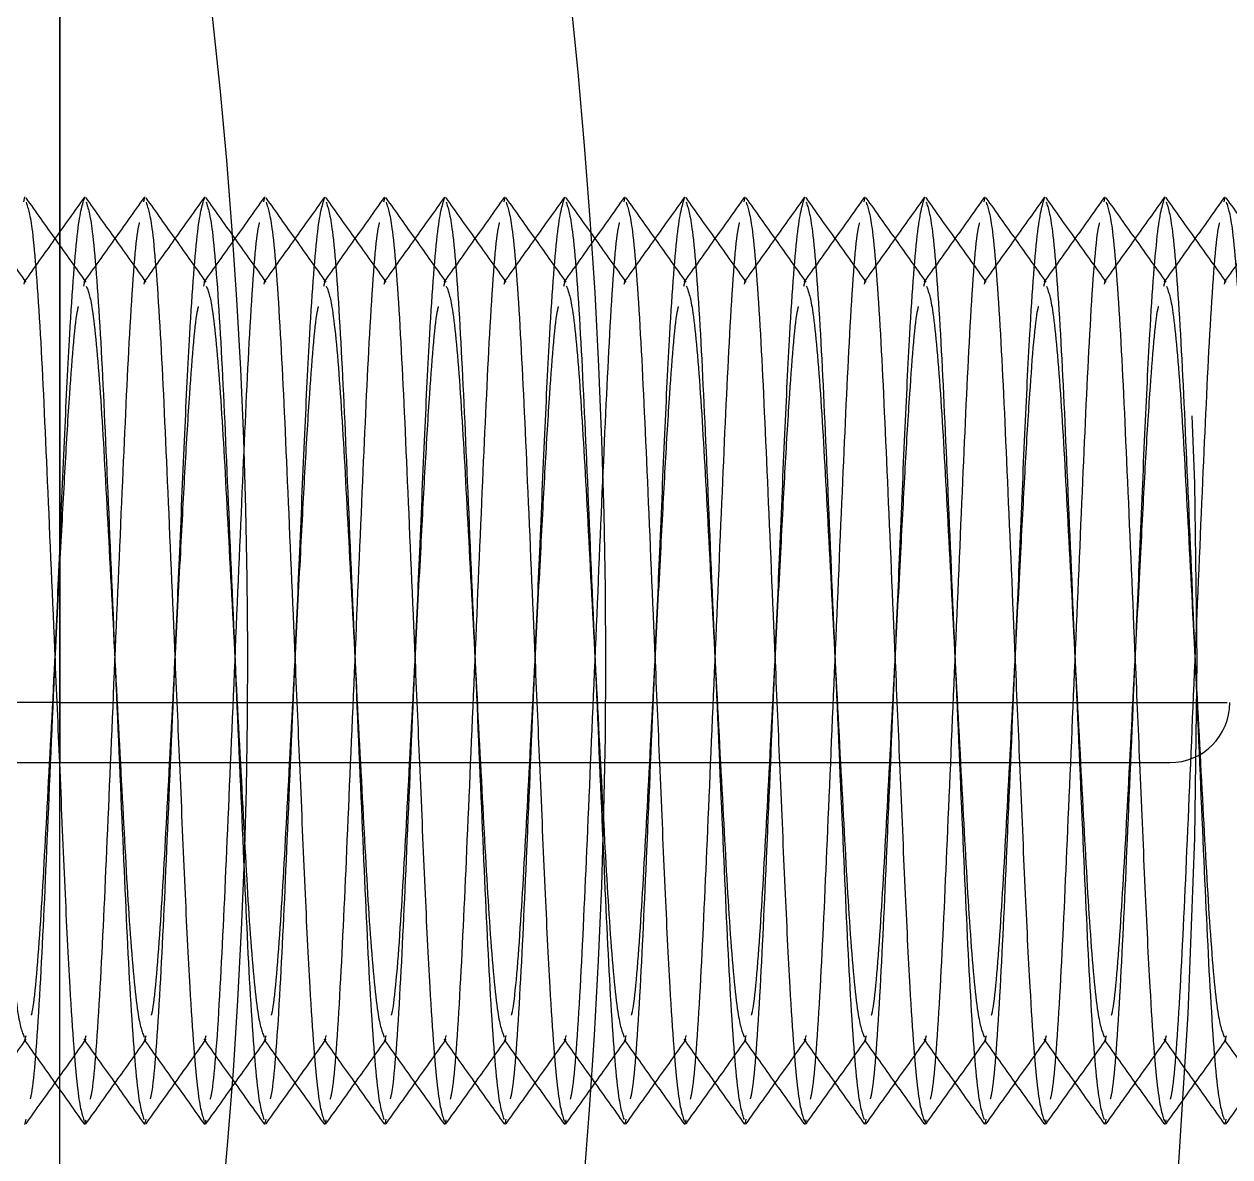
# Model space of a CAD drawing. Header units: metres. Extents: x 0 to 21025, y 0 to 14850.
# Drawn here: x 2850.07 to 2870.17, y 13678.87 to 13697.74 of the extents above; entities that cross this region are included whole.
import ezdxf

# ---------------------------------------------------------------- set-up
doc = ezdxf.new("R2010")
doc.units = ezdxf.units.M
doc.header["$LTSCALE"] = 25
doc.linetypes.add('DASHDOT', pattern=[25.4, 12.7, -6.35, 0, -6.35])
doc.linetypes.add('HIDDEN2', pattern=[4.7625, 3.175, -1.5875])
for name, color, linetype in [('SFU', 3, 'DASHDOT'), ('SL4', 4, 'Continuous'), ('ST1', 7, 'HIDDEN2')]:
    doc.layers.add(name, color=color, linetype=linetype)

msp = doc.modelspace()

# ---------------------------------------------------------------- linework, layer by layer
at = {"layer": 'SFU'}
for p, q in [((2850.666, 13670.436), (2850.666, 13991.936)), ((2850.666, 13749.136), (2850.666, 13686.436)), ((2850.666, 13686.436), (2831.212, 13686.436)), ((2850.666, 13686.436), (2850.666, 13685.436)), ((2850.666, 13685.436), (2850.666, 13686.436)), ((2850.666, 13686.436), (2870.121, 13686.436)), ((2832.166, 13685.436), (2850.666, 13685.436)), ((2850.666, 13685.436), (2869.166, 13685.436))]:
    msp.add_line(p, q, dxfattribs=at)
msp.add_arc((2869.166, 13686.436), 1, 270, 0, dxfattribs=at)
at = {"layer": 'SL4'}
for radius in [125, 123.91, 122.777, 119.686]:
    msp.add_circle((2755.281, 13687.133), radius, dxfattribs=at)
for radius, start, end in [(104.464, 84.34617, 70.62407), (98.5, 84.12256, 70.84769)]:
    msp.add_arc((2755.281, 13687.133), radius, start, end, dxfattribs=at)
at = {"layer": 'ST1'}
for p, q in [((2850.07, 13694.777), (2850.087, 13694.861)), ((2852.07, 13694.777), (2852.087, 13694.861)), ((2854.07, 13694.777), (2854.087, 13694.861)), ((2856.07, 13694.777), (2856.087, 13694.861)), ((2858.07, 13694.777), (2858.087, 13694.861)), ((2860.07, 13694.777), (2860.087, 13694.861)), ((2862.07, 13694.777), (2862.087, 13694.861)), ((2864.07, 13694.777), (2864.087, 13694.861)), ((2866.07, 13694.777), (2866.087, 13694.861)), ((2868.07, 13694.777), (2868.087, 13694.861)), ((2870.07, 13694.777), (2870.087, 13694.861)), ((2850.075, 13693.405), (2850.087, 13693.455)), ((2851.067, 13693.375), (2851.087, 13693.455)), ((2852.075, 13693.405), (2852.087, 13693.455)), ((2853.067, 13693.375), (2853.087, 13693.455)), ((2854.075, 13693.405), (2854.087, 13693.455)), ((2855.067, 13693.375), (2855.087, 13693.455)), ((2856.075, 13693.405), (2856.087, 13693.455)), ((2857.067, 13693.375), (2857.087, 13693.455)), ((2858.075, 13693.405), (2858.087, 13693.455)), ((2859.067, 13693.375), (2859.087, 13693.455)), ((2860.075, 13693.405), (2860.087, 13693.455)), ((2861.067, 13693.375), (2861.087, 13693.455)), ((2862.075, 13693.405), (2862.087, 13693.455)), ((2863.067, 13693.375), (2863.087, 13693.455)), ((2864.075, 13693.405), (2864.087, 13693.455)), ((2865.067, 13693.375), (2865.087, 13693.455)), ((2866.075, 13693.405), (2866.087, 13693.455)), ((2867.067, 13693.375), (2867.087, 13693.455)), ((2868.075, 13693.405), (2868.087, 13693.455)), ((2869.067, 13693.375), (2869.087, 13693.455)), ((2870.075, 13693.405), (2870.087, 13693.455)), ((2850.087, 13680.812), (2850.108, 13680.89)), ((2851.087, 13680.812), (2851.108, 13680.891)), ((2852.087, 13680.812), (2852.108, 13680.89)), ((2853.087, 13680.812), (2853.108, 13680.891)), ((2854.087, 13680.812), (2854.108, 13680.89)), ((2855.087, 13680.812), (2855.108, 13680.891)), ((2856.087, 13680.812), (2856.108, 13680.89)), ((2857.087, 13680.812), (2857.108, 13680.891)), ((2858.087, 13680.812), (2858.108, 13680.89)), ((2859.087, 13680.812), (2859.108, 13680.891)), ((2860.087, 13680.812), (2860.108, 13680.89)), ((2861.087, 13680.812), (2861.108, 13680.891)), ((2862.087, 13680.812), (2862.108, 13680.89)), ((2863.087, 13680.812), (2863.108, 13680.891)), ((2864.087, 13680.812), (2864.108, 13680.89)), ((2865.087, 13680.812), (2865.108, 13680.891)), ((2866.087, 13680.812), (2866.108, 13680.89)), ((2867.087, 13680.812), (2867.108, 13680.891)), ((2868.087, 13680.812), (2868.108, 13680.89)), ((2869.087, 13680.812), (2869.108, 13680.891)), ((2870.087, 13680.812), (2870.108, 13680.89)), ((2850.087, 13679.406), (2850.106, 13679.494)), ((2851.087, 13679.406), (2851.105, 13679.487)), ((2852.087, 13679.406), (2852.106, 13679.494)), ((2853.087, 13679.406), (2853.105, 13679.487)), ((2854.087, 13679.406), (2854.106, 13679.494)), ((2855.087, 13679.406), (2855.105, 13679.487)), ((2856.087, 13679.406), (2856.106, 13679.494)), ((2857.087, 13679.406), (2857.105, 13679.487)), ((2858.087, 13679.406), (2858.106, 13679.494)), ((2859.087, 13679.406), (2859.105, 13679.487)), ((2860.087, 13679.406), (2860.106, 13679.494)), ((2861.087, 13679.406), (2861.105, 13679.487)), ((2862.087, 13679.406), (2862.106, 13679.494)), ((2863.087, 13679.406), (2863.105, 13679.487)), ((2864.087, 13679.406), (2864.106, 13679.494)), ((2865.087, 13679.406), (2865.105, 13679.487)), ((2866.087, 13679.406), (2866.106, 13679.494)), ((2867.087, 13679.406), (2867.105, 13679.487)), ((2868.087, 13679.406), (2868.106, 13679.494)), ((2869.087, 13679.406), (2869.105, 13679.487)), ((2870.087, 13679.406), (2870.106, 13679.494))]:
    msp.add_line(p, q, dxfattribs=at)
msp.add_circle((2755.281, 13687.133), 114.333, dxfattribs=at)
for points, knots in [([(2850.107, 13693.441), (2849.94, 13693.675), (2849.605, 13694.145), (2849.27, 13694.615), (2849.103, 13694.849)], [0, 0, 0, 0, 0.499937, 1, 1, 1, 1]), ([(2851.077, 13694.856), (2850.91, 13694.622), (2850.576, 13694.152), (2850.242, 13693.683), (2850.075, 13693.449)], [0, 0, 0, 0, 0.500035, 1, 1, 1, 1]), ([(2851.107, 13693.44), (2850.94, 13693.675), (2850.606, 13694.144), (2850.272, 13694.613), (2850.105, 13694.847)], [0, 0, 0, 0, 0.49997, 1, 1, 1, 1]), ([(2850.106, 13694.772), (2850.14, 13694.67), (2850.215, 13694.444), (2850.344, 13692.722), (2850.457, 13690.173), (2850.57, 13687.535), (2850.671, 13685.209), (2850.75, 13683.314), (2850.844, 13681.374), (2850.963, 13679.792), (2851.04, 13679.565), (2851.076, 13679.458)], [0, 0, 0, 0, 0.108328, 0.239496, 0.365485, 0.495517, 0.57381, 0.663359, 0.752437, 0.883605, 1, 1, 1, 1]), ([(2850.178, 13679.837), (2850.189, 13679.878), (2850.24, 13680.083), (2850.345, 13681.58), (2850.457, 13684.084), (2850.57, 13686.733), (2850.671, 13689.057), (2850.75, 13690.952), (2850.844, 13692.894), (2850.967, 13694.515), (2851.048, 13694.747), (2851.087, 13694.861)], [0, 0, 0, 0, 0.035067, 0.175217, 0.309833, 0.448769, 0.532422, 0.628103, 0.72328, 0.863429, 1, 1, 1, 1]), ([(2852.071, 13694.849), (2851.904, 13694.614), (2851.569, 13694.144), (2851.235, 13693.675), (2851.067, 13693.44)], [0, 0, 0, 0, 0.50006, 1, 1, 1, 1]), ([(2852.107, 13693.441), (2851.94, 13693.675), (2851.605, 13694.145), (2851.27, 13694.615), (2851.103, 13694.849)], [0, 0, 0, 0, 0.4999369, 1, 1, 1, 1]), ([(2851.105, 13694.779), (2851.139, 13694.676), (2851.214, 13694.449), (2851.344, 13692.723), (2851.457, 13690.171), (2851.587, 13687.133), (2851.718, 13684.095), (2851.831, 13681.544), (2851.96, 13679.819), (2852.036, 13679.593), (2852.07, 13679.49)], [0, 0, 0, 0, 0.110571, 0.242596, 0.369408, 0.50029, 0.631172, 0.757984, 0.890008, 1, 1, 1, 1]), ([(2853.077, 13694.856), (2852.91, 13694.622), (2852.576, 13694.152), (2852.242, 13693.683), (2852.075, 13693.449)], [0, 0, 0, 0, 0.500035, 1, 1, 1, 1]), ([(2853.107, 13693.44), (2852.94, 13693.675), (2852.606, 13694.144), (2852.272, 13694.613), (2852.105, 13694.847)], [0, 0, 0, 0, 0.49997, 1, 1, 1, 1]), ([(2852.106, 13694.772), (2852.14, 13694.67), (2852.215, 13694.444), (2852.344, 13692.722), (2852.457, 13690.173), (2852.57, 13687.535), (2852.671, 13685.209), (2852.75, 13683.314), (2852.844, 13681.374), (2852.963, 13679.792), (2853.04, 13679.565), (2853.076, 13679.458)], [0, 0, 0, 0, 0.108328, 0.239496, 0.365485, 0.495517, 0.57381, 0.663359, 0.752437, 0.883605, 1, 1, 1, 1]), ([(2852.178, 13679.837), (2852.189, 13679.878), (2852.24, 13680.083), (2852.345, 13681.58), (2852.457, 13684.084), (2852.57, 13686.733), (2852.671, 13689.057), (2852.75, 13690.952), (2852.844, 13692.894), (2852.967, 13694.515), (2853.048, 13694.747), (2853.087, 13694.861)], [0, 0, 0, 0, 0.035067, 0.175217, 0.309833, 0.448769, 0.532422, 0.628103, 0.72328, 0.863429, 1, 1, 1, 1]), ([(2854.071, 13694.849), (2853.904, 13694.614), (2853.569, 13694.144), (2853.235, 13693.675), (2853.067, 13693.44)], [0, 0, 0, 0, 0.50006, 1, 1, 1, 1]), ([(2854.107, 13693.441), (2853.94, 13693.675), (2853.605, 13694.145), (2853.27, 13694.615), (2853.103, 13694.849)], [0, 0, 0, 0, 0.499937, 1, 1, 1, 1]), ([(2853.105, 13694.779), (2853.139, 13694.676), (2853.214, 13694.449), (2853.344, 13692.723), (2853.457, 13690.171), (2853.587, 13687.133), (2853.718, 13684.095), (2853.831, 13681.544), (2853.96, 13679.819), (2854.036, 13679.593), (2854.07, 13679.49)], [0, 0, 0, 0, 0.110571, 0.242596, 0.369408, 0.50029, 0.631172, 0.757984, 0.890008, 1, 1, 1, 1]), ([(2855.077, 13694.856), (2854.91, 13694.622), (2854.576, 13694.152), (2854.242, 13693.683), (2854.075, 13693.449)], [0, 0, 0, 0, 0.500035, 1, 1, 1, 1]), ([(2855.107, 13693.44), (2854.94, 13693.675), (2854.606, 13694.144), (2854.272, 13694.613), (2854.105, 13694.847)], [0, 0, 0, 0, 0.49997, 1, 1, 1, 1]), ([(2854.106, 13694.772), (2854.14, 13694.67), (2854.215, 13694.444), (2854.344, 13692.722), (2854.457, 13690.173), (2854.57, 13687.535), (2854.671, 13685.209), (2854.75, 13683.314), (2854.844, 13681.374), (2854.963, 13679.792), (2855.04, 13679.565), (2855.076, 13679.458)], [0, 0, 0, 0, 0.108328, 0.239496, 0.365485, 0.495517, 0.57381, 0.663359, 0.752437, 0.883605, 1, 1, 1, 1]), ([(2854.178, 13679.837), (2854.189, 13679.878), (2854.24, 13680.083), (2854.345, 13681.58), (2854.457, 13684.084), (2854.57, 13686.733), (2854.671, 13689.057), (2854.75, 13690.952), (2854.844, 13692.894), (2854.967, 13694.515), (2855.048, 13694.747), (2855.087, 13694.861)], [0, 0, 0, 0, 0.0350675, 0.1752166, 0.3098326, 0.4487685, 0.5324217, 0.6281026, 0.7232803, 0.8634294, 1, 1, 1, 1]), ([(2856.071, 13694.849), (2855.904, 13694.614), (2855.569, 13694.144), (2855.235, 13693.675), (2855.067, 13693.44)], [0, 0, 0, 0, 0.50006, 1, 1, 1, 1]), ([(2856.107, 13693.441), (2855.94, 13693.675), (2855.605, 13694.145), (2855.27, 13694.615), (2855.103, 13694.849)], [0, 0, 0, 0, 0.499937, 1, 1, 1, 1]), ([(2855.105, 13694.779), (2855.139, 13694.676), (2855.214, 13694.449), (2855.344, 13692.723), (2855.457, 13690.171), (2855.587, 13687.133), (2855.718, 13684.095), (2855.831, 13681.544), (2855.96, 13679.819), (2856.036, 13679.593), (2856.07, 13679.49)], [0, 0, 0, 0, 0.110571, 0.242596, 0.369408, 0.50029, 0.631172, 0.757984, 0.890008, 1, 1, 1, 1]), ([(2857.077, 13694.856), (2856.91, 13694.622), (2856.576, 13694.152), (2856.242, 13693.683), (2856.075, 13693.449)], [0, 0, 0, 0, 0.500035, 1, 1, 1, 1]), ([(2857.107, 13693.44), (2856.94, 13693.675), (2856.606, 13694.144), (2856.272, 13694.613), (2856.105, 13694.847)], [0, 0, 0, 0, 0.49997, 1, 1, 1, 1]), ([(2856.106, 13694.772), (2856.14, 13694.67), (2856.215, 13694.444), (2856.344, 13692.722), (2856.457, 13690.173), (2856.57, 13687.535), (2856.671, 13685.209), (2856.75, 13683.314), (2856.844, 13681.374), (2856.963, 13679.792), (2857.04, 13679.565), (2857.076, 13679.458)], [0, 0, 0, 0, 0.108328, 0.239496, 0.365485, 0.495517, 0.57381, 0.663359, 0.752437, 0.883605, 1, 1, 1, 1]), ([(2856.178, 13679.837), (2856.189, 13679.878), (2856.24, 13680.083), (2856.345, 13681.58), (2856.457, 13684.084), (2856.57, 13686.733), (2856.671, 13689.057), (2856.75, 13690.952), (2856.844, 13692.894), (2856.967, 13694.515), (2857.048, 13694.747), (2857.087, 13694.861)], [0, 0, 0, 0, 0.035067, 0.175217, 0.309833, 0.448769, 0.532422, 0.628103, 0.72328, 0.863429, 1, 1, 1, 1]), ([(2858.071, 13694.849), (2857.904, 13694.614), (2857.569, 13694.144), (2857.235, 13693.675), (2857.067, 13693.44)], [0, 0, 0, 0, 0.50006, 1, 1, 1, 1]), ([(2858.107, 13693.441), (2857.94, 13693.675), (2857.605, 13694.145), (2857.27, 13694.615), (2857.103, 13694.849)], [0, 0, 0, 0, 0.499937, 1, 1, 1, 1]), ([(2857.105, 13694.779), (2857.139, 13694.676), (2857.214, 13694.449), (2857.344, 13692.723), (2857.457, 13690.171), (2857.587, 13687.133), (2857.718, 13684.095), (2857.831, 13681.544), (2857.96, 13679.819), (2858.036, 13679.593), (2858.07, 13679.49)], [0, 0, 0, 0, 0.110571, 0.242596, 0.369408, 0.50029, 0.631172, 0.757984, 0.890008, 1, 1, 1, 1]), ([(2859.077, 13694.856), (2858.91, 13694.622), (2858.576, 13694.152), (2858.242, 13693.683), (2858.075, 13693.449)], [0, 0, 0, 0, 0.5000352, 1, 1, 1, 1]), ([(2859.107, 13693.44), (2858.94, 13693.675), (2858.606, 13694.144), (2858.272, 13694.613), (2858.105, 13694.847)], [0, 0, 0, 0, 0.49997, 1, 1, 1, 1]), ([(2858.106, 13694.772), (2858.14, 13694.67), (2858.215, 13694.444), (2858.344, 13692.722), (2858.457, 13690.173), (2858.57, 13687.535), (2858.671, 13685.209), (2858.75, 13683.314), (2858.844, 13681.374), (2858.963, 13679.792), (2859.04, 13679.565), (2859.076, 13679.458)], [0, 0, 0, 0, 0.108328, 0.239496, 0.365485, 0.495517, 0.57381, 0.663359, 0.752437, 0.883605, 1, 1, 1, 1]), ([(2858.178, 13679.837), (2858.189, 13679.878), (2858.24, 13680.083), (2858.345, 13681.58), (2858.457, 13684.084), (2858.57, 13686.733), (2858.671, 13689.057), (2858.75, 13690.952), (2858.844, 13692.894), (2858.967, 13694.515), (2859.048, 13694.747), (2859.087, 13694.861)], [0, 0, 0, 0, 0.035067, 0.175217, 0.309833, 0.448769, 0.532422, 0.628103, 0.72328, 0.863429, 1, 1, 1, 1]), ([(2860.071, 13694.849), (2859.904, 13694.614), (2859.569, 13694.144), (2859.235, 13693.675), (2859.067, 13693.44)], [0, 0, 0, 0, 0.50006, 1, 1, 1, 1]), ([(2860.107, 13693.441), (2859.94, 13693.675), (2859.605, 13694.145), (2859.27, 13694.615), (2859.103, 13694.849)], [0, 0, 0, 0, 0.4999369, 1, 1, 1, 1]), ([(2859.105, 13694.779), (2859.139, 13694.676), (2859.214, 13694.449), (2859.344, 13692.723), (2859.457, 13690.171), (2859.587, 13687.133), (2859.718, 13684.095), (2859.831, 13681.544), (2859.96, 13679.819), (2860.036, 13679.593), (2860.07, 13679.49)], [0, 0, 0, 0, 0.1105714, 0.242596, 0.3694081, 0.5002899, 0.6311716, 0.7579837, 0.8900083, 1, 1, 1, 1]), ([(2861.077, 13694.856), (2860.91, 13694.622), (2860.576, 13694.152), (2860.242, 13693.683), (2860.075, 13693.449)], [0, 0, 0, 0, 0.500035, 1, 1, 1, 1]), ([(2861.107, 13693.44), (2860.94, 13693.675), (2860.606, 13694.144), (2860.272, 13694.613), (2860.105, 13694.847)], [0, 0, 0, 0, 0.49997, 1, 1, 1, 1]), ([(2860.106, 13694.772), (2860.14, 13694.67), (2860.215, 13694.444), (2860.344, 13692.722), (2860.457, 13690.173), (2860.57, 13687.535), (2860.671, 13685.209), (2860.75, 13683.314), (2860.844, 13681.374), (2860.963, 13679.792), (2861.04, 13679.565), (2861.076, 13679.458)], [0, 0, 0, 0, 0.108328, 0.239496, 0.365485, 0.495517, 0.57381, 0.663359, 0.752437, 0.883605, 1, 1, 1, 1]), ([(2860.178, 13679.837), (2860.189, 13679.878), (2860.24, 13680.083), (2860.345, 13681.58), (2860.457, 13684.084), (2860.57, 13686.733), (2860.671, 13689.057), (2860.75, 13690.952), (2860.844, 13692.894), (2860.967, 13694.515), (2861.048, 13694.747), (2861.087, 13694.861)], [0, 0, 0, 0, 0.035067, 0.175217, 0.309833, 0.448769, 0.532422, 0.628103, 0.72328, 0.863429, 1, 1, 1, 1]), ([(2862.071, 13694.849), (2861.904, 13694.614), (2861.569, 13694.144), (2861.235, 13693.675), (2861.067, 13693.44)], [0, 0, 0, 0, 0.5000596, 1, 1, 1, 1]), ([(2862.107, 13693.441), (2861.94, 13693.675), (2861.605, 13694.145), (2861.27, 13694.615), (2861.103, 13694.849)], [0, 0, 0, 0, 0.4999369, 1, 1, 1, 1]), ([(2861.105, 13694.779), (2861.139, 13694.676), (2861.214, 13694.449), (2861.344, 13692.723), (2861.457, 13690.171), (2861.587, 13687.133), (2861.718, 13684.095), (2861.831, 13681.544), (2861.96, 13679.819), (2862.036, 13679.593), (2862.07, 13679.49)], [0, 0, 0, 0, 0.110571, 0.242596, 0.369408, 0.50029, 0.631172, 0.757984, 0.890008, 1, 1, 1, 1]), ([(2863.077, 13694.856), (2862.91, 13694.622), (2862.576, 13694.152), (2862.242, 13693.683), (2862.075, 13693.449)], [0, 0, 0, 0, 0.500035, 1, 1, 1, 1]), ([(2863.107, 13693.44), (2862.94, 13693.675), (2862.606, 13694.144), (2862.272, 13694.613), (2862.105, 13694.847)], [0, 0, 0, 0, 0.49997, 1, 1, 1, 1]), ([(2862.106, 13694.772), (2862.14, 13694.67), (2862.215, 13694.444), (2862.344, 13692.722), (2862.457, 13690.173), (2862.57, 13687.535), (2862.671, 13685.209), (2862.75, 13683.314), (2862.844, 13681.374), (2862.963, 13679.792), (2863.04, 13679.565), (2863.076, 13679.458)], [0, 0, 0, 0, 0.108328, 0.239496, 0.365485, 0.495517, 0.57381, 0.663359, 0.752437, 0.883605, 1, 1, 1, 1]), ([(2862.178, 13679.837), (2862.189, 13679.878), (2862.24, 13680.083), (2862.345, 13681.58), (2862.457, 13684.084), (2862.57, 13686.733), (2862.671, 13689.057), (2862.75, 13690.952), (2862.844, 13692.894), (2862.967, 13694.515), (2863.048, 13694.747), (2863.087, 13694.861)], [0, 0, 0, 0, 0.035067, 0.175217, 0.309833, 0.448769, 0.532422, 0.628103, 0.72328, 0.863429, 1, 1, 1, 1]), ([(2864.071, 13694.849), (2863.904, 13694.614), (2863.569, 13694.144), (2863.235, 13693.675), (2863.067, 13693.44)], [0, 0, 0, 0, 0.50006, 1, 1, 1, 1]), ([(2864.107, 13693.441), (2863.94, 13693.675), (2863.605, 13694.145), (2863.27, 13694.615), (2863.103, 13694.849)], [0, 0, 0, 0, 0.499937, 1, 1, 1, 1]), ([(2863.105, 13694.779), (2863.139, 13694.676), (2863.214, 13694.449), (2863.344, 13692.723), (2863.457, 13690.171), (2863.587, 13687.133), (2863.718, 13684.095), (2863.831, 13681.544), (2863.96, 13679.819), (2864.036, 13679.593), (2864.07, 13679.49)], [0, 0, 0, 0, 0.110571, 0.242596, 0.369408, 0.50029, 0.631172, 0.757984, 0.890008, 1, 1, 1, 1]), ([(2865.077, 13694.856), (2864.91, 13694.622), (2864.576, 13694.152), (2864.242, 13693.683), (2864.075, 13693.449)], [0, 0, 0, 0, 0.500035, 1, 1, 1, 1]), ([(2865.107, 13693.44), (2864.94, 13693.675), (2864.606, 13694.144), (2864.272, 13694.613), (2864.105, 13694.847)], [0, 0, 0, 0, 0.49997, 1, 1, 1, 1]), ([(2864.106, 13694.772), (2864.14, 13694.67), (2864.215, 13694.444), (2864.344, 13692.722), (2864.457, 13690.173), (2864.57, 13687.535), (2864.671, 13685.209), (2864.75, 13683.314), (2864.844, 13681.374), (2864.963, 13679.792), (2865.04, 13679.565), (2865.076, 13679.458)], [0, 0, 0, 0, 0.108328, 0.239496, 0.365485, 0.495517, 0.57381, 0.663359, 0.752437, 0.883605, 1, 1, 1, 1]), ([(2864.178, 13679.837), (2864.189, 13679.878), (2864.24, 13680.083), (2864.345, 13681.58), (2864.457, 13684.084), (2864.57, 13686.733), (2864.671, 13689.057), (2864.75, 13690.952), (2864.844, 13692.894), (2864.967, 13694.515), (2865.048, 13694.747), (2865.087, 13694.861)], [0, 0, 0, 0, 0.035067, 0.175217, 0.309833, 0.448769, 0.532422, 0.628103, 0.72328, 0.863429, 1, 1, 1, 1]), ([(2866.071, 13694.849), (2865.904, 13694.614), (2865.569, 13694.144), (2865.235, 13693.675), (2865.067, 13693.44)], [0, 0, 0, 0, 0.50006, 1, 1, 1, 1]), ([(2866.107, 13693.441), (2865.94, 13693.675), (2865.605, 13694.145), (2865.27, 13694.615), (2865.103, 13694.849)], [0, 0, 0, 0, 0.499937, 1, 1, 1, 1]), ([(2865.105, 13694.779), (2865.139, 13694.676), (2865.214, 13694.449), (2865.344, 13692.723), (2865.457, 13690.171), (2865.587, 13687.133), (2865.718, 13684.095), (2865.831, 13681.544), (2865.96, 13679.819), (2866.036, 13679.593), (2866.07, 13679.49)], [0, 0, 0, 0, 0.110571, 0.242596, 0.369408, 0.50029, 0.631172, 0.757984, 0.890008, 1, 1, 1, 1]), ([(2867.077, 13694.856), (2866.91, 13694.622), (2866.576, 13694.152), (2866.242, 13693.683), (2866.075, 13693.449)], [0, 0, 0, 0, 0.5000352, 1, 1, 1, 1]), ([(2867.107, 13693.44), (2866.94, 13693.675), (2866.606, 13694.144), (2866.272, 13694.613), (2866.105, 13694.847)], [0, 0, 0, 0, 0.49997, 1, 1, 1, 1]), ([(2866.106, 13694.772), (2866.14, 13694.67), (2866.215, 13694.444), (2866.344, 13692.722), (2866.457, 13690.173), (2866.57, 13687.535), (2866.671, 13685.209), (2866.75, 13683.314), (2866.844, 13681.374), (2866.963, 13679.792), (2867.04, 13679.565), (2867.076, 13679.458)], [0, 0, 0, 0, 0.108328, 0.239496, 0.365485, 0.495517, 0.57381, 0.663359, 0.752437, 0.883605, 1, 1, 1, 1]), ([(2866.178, 13679.837), (2866.189, 13679.878), (2866.24, 13680.083), (2866.345, 13681.58), (2866.457, 13684.084), (2866.57, 13686.733), (2866.671, 13689.057), (2866.75, 13690.952), (2866.844, 13692.894), (2866.967, 13694.515), (2867.048, 13694.747), (2867.087, 13694.861)], [0, 0, 0, 0, 0.035067, 0.175217, 0.309833, 0.448769, 0.532422, 0.628103, 0.72328, 0.863429, 1, 1, 1, 1]), ([(2868.071, 13694.849), (2867.904, 13694.614), (2867.569, 13694.144), (2867.235, 13693.675), (2867.067, 13693.44)], [0, 0, 0, 0, 0.50006, 1, 1, 1, 1]), ([(2868.107, 13693.441), (2867.94, 13693.675), (2867.605, 13694.145), (2867.27, 13694.615), (2867.103, 13694.849)], [0, 0, 0, 0, 0.499937, 1, 1, 1, 1]), ([(2867.105, 13694.779), (2867.139, 13694.676), (2867.214, 13694.449), (2867.344, 13692.723), (2867.457, 13690.171), (2867.587, 13687.133), (2867.718, 13684.095), (2867.831, 13681.544), (2867.96, 13679.819), (2868.036, 13679.593), (2868.07, 13679.49)], [0, 0, 0, 0, 0.110571, 0.242596, 0.369408, 0.50029, 0.631172, 0.757984, 0.890008, 1, 1, 1, 1]), ([(2869.077, 13694.856), (2868.91, 13694.622), (2868.576, 13694.152), (2868.242, 13693.683), (2868.075, 13693.449)], [0, 0, 0, 0, 0.500035, 1, 1, 1, 1]), ([(2869.107, 13693.44), (2868.94, 13693.675), (2868.606, 13694.144), (2868.272, 13694.613), (2868.105, 13694.847)], [0, 0, 0, 0, 0.49997, 1, 1, 1, 1]), ([(2868.106, 13694.772), (2868.14, 13694.67), (2868.215, 13694.444), (2868.344, 13692.722), (2868.457, 13690.173), (2868.57, 13687.535), (2868.671, 13685.209), (2868.75, 13683.314), (2868.844, 13681.374), (2868.963, 13679.792), (2869.04, 13679.565), (2869.076, 13679.458)], [0, 0, 0, 0, 0.108328, 0.239496, 0.365485, 0.495517, 0.57381, 0.663359, 0.752437, 0.883605, 1, 1, 1, 1]), ([(2868.178, 13679.837), (2868.189, 13679.878), (2868.24, 13680.083), (2868.345, 13681.58), (2868.457, 13684.084), (2868.57, 13686.733), (2868.671, 13689.057), (2868.75, 13690.952), (2868.844, 13692.894), (2868.967, 13694.515), (2869.048, 13694.747), (2869.087, 13694.861)], [0, 0, 0, 0, 0.035067, 0.175217, 0.309833, 0.448769, 0.532422, 0.628103, 0.72328, 0.863429, 1, 1, 1, 1]), ([(2870.071, 13694.849), (2869.904, 13694.614), (2869.569, 13694.144), (2869.235, 13693.675), (2869.067, 13693.44)], [0, 0, 0, 0, 0.50006, 1, 1, 1, 1]), ([(2870.107, 13693.441), (2869.94, 13693.675), (2869.605, 13694.145), (2869.27, 13694.615), (2869.103, 13694.849)], [0, 0, 0, 0, 0.4999369, 1, 1, 1, 1]), ([(2869.105, 13694.779), (2869.139, 13694.676), (2869.214, 13694.449), (2869.344, 13692.723), (2869.457, 13690.171), (2869.587, 13687.133), (2869.718, 13684.095), (2869.831, 13681.544), (2869.96, 13679.819), (2870.036, 13679.593), (2870.07, 13679.49)], [0, 0, 0, 0, 0.110571, 0.242596, 0.369408, 0.50029, 0.631172, 0.757984, 0.890008, 1, 1, 1, 1]), ([(2871.077, 13694.856), (2870.91, 13694.622), (2870.576, 13694.152), (2870.242, 13693.683), (2870.075, 13693.449)], [0, 0, 0, 0, 0.500035, 1, 1, 1, 1]), ([(2871.107, 13693.44), (2870.94, 13693.675), (2870.606, 13694.144), (2870.272, 13694.613), (2870.105, 13694.847)], [0, 0, 0, 0, 0.49997, 1, 1, 1, 1]), ([(2870.106, 13694.772), (2870.14, 13694.67), (2870.215, 13694.444), (2870.344, 13692.722), (2870.457, 13690.173), (2870.57, 13687.535), (2870.671, 13685.209), (2870.75, 13683.314), (2870.844, 13681.374), (2870.963, 13679.792), (2871.04, 13679.565), (2871.076, 13679.458)], [0, 0, 0, 0, 0.108328, 0.239496, 0.365485, 0.495517, 0.57381, 0.663359, 0.752437, 0.883605, 1, 1, 1, 1]), ([(2851.177, 13679.83), (2851.188, 13679.873), (2851.24, 13680.078), (2851.345, 13681.579), (2851.457, 13684.087), (2851.587, 13687.133), (2851.718, 13690.18), (2851.83, 13692.688), (2851.935, 13694.187), (2851.987, 13694.392), (2851.997, 13694.434)], [0, 0, 0, 0, 0.040767, 0.196457, 0.346, 0.500342, 0.654684, 0.804227, 0.959916, 1, 1, 1, 1]), ([(2853.177, 13679.83), (2853.188, 13679.873), (2853.24, 13680.078), (2853.345, 13681.579), (2853.457, 13684.087), (2853.587, 13687.133), (2853.718, 13690.18), (2853.83, 13692.688), (2853.935, 13694.187), (2853.987, 13694.392), (2853.997, 13694.434)], [0, 0, 0, 0, 0.040767, 0.196457, 0.346, 0.500342, 0.654684, 0.804227, 0.959916, 1, 1, 1, 1]), ([(2855.177, 13679.83), (2855.188, 13679.873), (2855.24, 13680.078), (2855.345, 13681.579), (2855.457, 13684.087), (2855.587, 13687.133), (2855.718, 13690.18), (2855.83, 13692.688), (2855.935, 13694.187), (2855.987, 13694.392), (2855.997, 13694.434)], [0, 0, 0, 0, 0.040767, 0.196457, 0.346, 0.500342, 0.654684, 0.804227, 0.959916, 1, 1, 1, 1]), ([(2857.177, 13679.83), (2857.188, 13679.873), (2857.24, 13680.078), (2857.345, 13681.579), (2857.457, 13684.087), (2857.587, 13687.133), (2857.718, 13690.18), (2857.83, 13692.688), (2857.935, 13694.187), (2857.987, 13694.392), (2857.997, 13694.434)], [0, 0, 0, 0, 0.040767, 0.196457, 0.346, 0.500342, 0.654684, 0.804227, 0.959916, 1, 1, 1, 1]), ([(2859.177, 13679.83), (2859.188, 13679.873), (2859.24, 13680.078), (2859.345, 13681.579), (2859.457, 13684.087), (2859.587, 13687.133), (2859.718, 13690.18), (2859.83, 13692.688), (2859.935, 13694.187), (2859.987, 13694.392), (2859.997, 13694.434)], [0, 0, 0, 0, 0.040767, 0.196457, 0.346, 0.500342, 0.654684, 0.804227, 0.959916, 1, 1, 1, 1]), ([(2861.177, 13679.83), (2861.188, 13679.873), (2861.24, 13680.078), (2861.345, 13681.579), (2861.457, 13684.087), (2861.587, 13687.133), (2861.718, 13690.18), (2861.83, 13692.688), (2861.935, 13694.187), (2861.987, 13694.392), (2861.997, 13694.434)], [0, 0, 0, 0, 0.040767, 0.196457, 0.346, 0.500342, 0.654684, 0.804227, 0.959916, 1, 1, 1, 1]), ([(2863.177, 13679.83), (2863.188, 13679.873), (2863.24, 13680.078), (2863.345, 13681.579), (2863.457, 13684.087), (2863.587, 13687.133), (2863.718, 13690.18), (2863.83, 13692.688), (2863.935, 13694.187), (2863.987, 13694.392), (2863.997, 13694.434)], [0, 0, 0, 0, 0.0407674, 0.196457, 0.3459999, 0.5003418, 0.6546838, 0.8042266, 0.9599163, 1, 1, 1, 1]), ([(2865.177, 13679.83), (2865.188, 13679.873), (2865.24, 13680.078), (2865.345, 13681.579), (2865.457, 13684.087), (2865.587, 13687.133), (2865.718, 13690.18), (2865.83, 13692.688), (2865.935, 13694.187), (2865.987, 13694.392), (2865.997, 13694.434)], [0, 0, 0, 0, 0.040767, 0.196457, 0.346, 0.500342, 0.654684, 0.804227, 0.959916, 1, 1, 1, 1]), ([(2867.177, 13679.83), (2867.188, 13679.873), (2867.24, 13680.078), (2867.345, 13681.579), (2867.457, 13684.087), (2867.587, 13687.133), (2867.718, 13690.18), (2867.83, 13692.688), (2867.935, 13694.187), (2867.987, 13694.392), (2867.997, 13694.434)], [0, 0, 0, 0, 0.040767, 0.196457, 0.346, 0.500342, 0.654684, 0.804227, 0.959916, 1, 1, 1, 1]), ([(2869.177, 13679.83), (2869.188, 13679.873), (2869.24, 13680.078), (2869.345, 13681.579), (2869.457, 13684.087), (2869.587, 13687.133), (2869.718, 13690.18), (2869.83, 13692.688), (2869.935, 13694.187), (2869.987, 13694.392), (2869.997, 13694.434)], [0, 0, 0, 0, 0.040767, 0.196457, 0.346, 0.500342, 0.654684, 0.804227, 0.959916, 1, 1, 1, 1]), ([(2849.108, 13693.375), (2849.141, 13693.293), (2849.215, 13693.108), (2849.344, 13691.705), (2849.457, 13689.619), (2849.587, 13687.133), (2849.718, 13684.649), (2849.831, 13682.559), (2849.962, 13681.135), (2850.039, 13680.949), (2850.075, 13680.862)], [0, 0, 0, 0, 0.106972, 0.238781, 0.365377, 0.496042, 0.626708, 0.753304, 0.885113, 1, 1, 1, 1]), ([(2851.108, 13693.375), (2851.141, 13693.293), (2851.215, 13693.108), (2851.344, 13691.705), (2851.457, 13689.619), (2851.587, 13687.133), (2851.718, 13684.649), (2851.831, 13682.559), (2851.962, 13681.135), (2852.039, 13680.949), (2852.075, 13680.862)], [0, 0, 0, 0, 0.106972, 0.238781, 0.365377, 0.496042, 0.626708, 0.753304, 0.885113, 1, 1, 1, 1]), ([(2853.108, 13693.375), (2853.141, 13693.293), (2853.215, 13693.108), (2853.344, 13691.705), (2853.457, 13689.619), (2853.587, 13687.133), (2853.718, 13684.649), (2853.831, 13682.559), (2853.962, 13681.135), (2854.039, 13680.949), (2854.075, 13680.862)], [0, 0, 0, 0, 0.106972, 0.238781, 0.365377, 0.496042, 0.626708, 0.753304, 0.885113, 1, 1, 1, 1]), ([(2855.108, 13693.375), (2855.141, 13693.293), (2855.215, 13693.108), (2855.344, 13691.705), (2855.457, 13689.619), (2855.587, 13687.133), (2855.718, 13684.649), (2855.831, 13682.559), (2855.962, 13681.135), (2856.039, 13680.949), (2856.075, 13680.862)], [0, 0, 0, 0, 0.106972, 0.238781, 0.365377, 0.496042, 0.626708, 0.753304, 0.885113, 1, 1, 1, 1]), ([(2857.108, 13693.375), (2857.141, 13693.293), (2857.215, 13693.108), (2857.344, 13691.705), (2857.457, 13689.619), (2857.587, 13687.133), (2857.718, 13684.649), (2857.831, 13682.559), (2857.962, 13681.135), (2858.039, 13680.949), (2858.075, 13680.862)], [0, 0, 0, 0, 0.1069717, 0.2387806, 0.3653767, 0.4960425, 0.6267083, 0.7533044, 0.8851133, 1, 1, 1, 1]), ([(2859.108, 13693.375), (2859.141, 13693.293), (2859.215, 13693.108), (2859.344, 13691.705), (2859.457, 13689.619), (2859.587, 13687.133), (2859.718, 13684.649), (2859.831, 13682.559), (2859.962, 13681.135), (2860.039, 13680.949), (2860.075, 13680.862)], [0, 0, 0, 0, 0.106972, 0.238781, 0.365377, 0.496042, 0.626708, 0.753304, 0.885113, 1, 1, 1, 1]), ([(2861.108, 13693.375), (2861.141, 13693.293), (2861.215, 13693.108), (2861.344, 13691.705), (2861.457, 13689.619), (2861.587, 13687.133), (2861.718, 13684.649), (2861.831, 13682.559), (2861.962, 13681.135), (2862.039, 13680.949), (2862.075, 13680.862)], [0, 0, 0, 0, 0.106972, 0.238781, 0.365377, 0.496042, 0.626708, 0.753304, 0.885113, 1, 1, 1, 1]), ([(2863.108, 13693.375), (2863.141, 13693.293), (2863.215, 13693.108), (2863.344, 13691.705), (2863.457, 13689.619), (2863.587, 13687.133), (2863.718, 13684.649), (2863.831, 13682.559), (2863.962, 13681.135), (2864.039, 13680.949), (2864.075, 13680.862)], [0, 0, 0, 0, 0.106972, 0.238781, 0.365377, 0.496042, 0.626708, 0.753304, 0.885113, 1, 1, 1, 1]), ([(2865.108, 13693.375), (2865.141, 13693.293), (2865.215, 13693.108), (2865.344, 13691.705), (2865.457, 13689.619), (2865.587, 13687.133), (2865.718, 13684.649), (2865.831, 13682.559), (2865.962, 13681.135), (2866.039, 13680.949), (2866.075, 13680.862)], [0, 0, 0, 0, 0.106972, 0.238781, 0.365377, 0.496042, 0.626708, 0.753304, 0.885113, 1, 1, 1, 1]), ([(2867.108, 13693.375), (2867.141, 13693.293), (2867.215, 13693.108), (2867.344, 13691.705), (2867.457, 13689.619), (2867.587, 13687.133), (2867.718, 13684.649), (2867.831, 13682.559), (2867.962, 13681.135), (2868.039, 13680.949), (2868.075, 13680.862)], [0, 0, 0, 0, 0.106972, 0.238781, 0.365377, 0.496042, 0.626708, 0.753304, 0.885113, 1, 1, 1, 1]), ([(2869.108, 13693.375), (2869.141, 13693.293), (2869.215, 13693.108), (2869.344, 13691.705), (2869.457, 13689.619), (2869.587, 13687.133), (2869.718, 13684.649), (2869.831, 13682.559), (2869.962, 13681.135), (2870.039, 13680.949), (2870.075, 13680.862)], [0, 0, 0, 0, 0.106972, 0.238781, 0.365377, 0.496042, 0.626708, 0.753304, 0.885113, 1, 1, 1, 1]), ([(2850.195, 13681.229), (2850.2, 13681.246), (2850.246, 13681.411), (2850.345, 13682.602), (2850.457, 13684.636), (2850.575, 13686.914), (2850.679, 13688.864), (2850.757, 13690.394), (2850.847, 13691.846), (2850.928, 13692.855), (2850.975, 13693.019), (2850.98, 13693.036)], [0, 0, 0, 0, 0.019148, 0.181961, 0.338335, 0.499736, 0.617516, 0.717853, 0.818619, 0.981432, 1, 1, 1, 1]), ([(2852.195, 13681.229), (2852.2, 13681.246), (2852.246, 13681.411), (2852.345, 13682.602), (2852.457, 13684.636), (2852.575, 13686.914), (2852.679, 13688.864), (2852.757, 13690.394), (2852.847, 13691.846), (2852.928, 13692.855), (2852.975, 13693.019), (2852.98, 13693.036)], [0, 0, 0, 0, 0.0191483, 0.1819613, 0.3383353, 0.4997364, 0.6175161, 0.7178528, 0.8186194, 0.9814324, 1, 1, 1, 1]), ([(2854.195, 13681.229), (2854.2, 13681.246), (2854.246, 13681.411), (2854.345, 13682.602), (2854.457, 13684.636), (2854.575, 13686.914), (2854.679, 13688.864), (2854.757, 13690.394), (2854.847, 13691.846), (2854.928, 13692.855), (2854.975, 13693.019), (2854.98, 13693.036)], [0, 0, 0, 0, 0.019148, 0.181961, 0.338335, 0.499736, 0.617516, 0.717853, 0.818619, 0.981432, 1, 1, 1, 1]), ([(2856.195, 13681.229), (2856.2, 13681.246), (2856.246, 13681.411), (2856.345, 13682.602), (2856.457, 13684.636), (2856.575, 13686.914), (2856.679, 13688.864), (2856.757, 13690.394), (2856.847, 13691.846), (2856.928, 13692.855), (2856.975, 13693.019), (2856.98, 13693.036)], [0, 0, 0, 0, 0.019148, 0.181961, 0.338335, 0.499736, 0.617516, 0.717853, 0.818619, 0.981432, 1, 1, 1, 1]), ([(2858.195, 13681.229), (2858.2, 13681.246), (2858.246, 13681.411), (2858.345, 13682.602), (2858.457, 13684.636), (2858.575, 13686.914), (2858.679, 13688.864), (2858.757, 13690.394), (2858.847, 13691.846), (2858.928, 13692.855), (2858.975, 13693.019), (2858.98, 13693.036)], [0, 0, 0, 0, 0.019148, 0.181961, 0.338335, 0.499736, 0.617516, 0.717853, 0.818619, 0.981432, 1, 1, 1, 1]), ([(2860.195, 13681.229), (2860.2, 13681.246), (2860.246, 13681.411), (2860.345, 13682.602), (2860.457, 13684.636), (2860.575, 13686.914), (2860.679, 13688.864), (2860.757, 13690.394), (2860.847, 13691.846), (2860.928, 13692.855), (2860.975, 13693.019), (2860.98, 13693.036)], [0, 0, 0, 0, 0.0191483, 0.1819613, 0.3383353, 0.4997364, 0.6175161, 0.7178528, 0.8186194, 0.9814324, 1, 1, 1, 1]), ([(2862.195, 13681.229), (2862.2, 13681.246), (2862.246, 13681.411), (2862.345, 13682.602), (2862.457, 13684.636), (2862.575, 13686.914), (2862.679, 13688.864), (2862.757, 13690.394), (2862.847, 13691.846), (2862.928, 13692.855), (2862.975, 13693.019), (2862.98, 13693.036)], [0, 0, 0, 0, 0.0191483, 0.1819613, 0.3383353, 0.4997364, 0.6175161, 0.7178528, 0.8186194, 0.9814324, 1, 1, 1, 1]), ([(2864.195, 13681.229), (2864.2, 13681.246), (2864.246, 13681.411), (2864.345, 13682.602), (2864.457, 13684.636), (2864.575, 13686.914), (2864.679, 13688.864), (2864.757, 13690.394), (2864.847, 13691.846), (2864.928, 13692.855), (2864.975, 13693.019), (2864.98, 13693.036)], [0, 0, 0, 0, 0.019148, 0.181961, 0.338335, 0.499736, 0.617516, 0.717853, 0.818619, 0.981432, 1, 1, 1, 1]), ([(2866.195, 13681.229), (2866.2, 13681.246), (2866.246, 13681.411), (2866.345, 13682.602), (2866.457, 13684.636), (2866.575, 13686.914), (2866.679, 13688.864), (2866.757, 13690.394), (2866.847, 13691.846), (2866.928, 13692.855), (2866.975, 13693.019), (2866.98, 13693.036)], [0, 0, 0, 0, 0.019148, 0.181961, 0.338335, 0.499736, 0.617516, 0.717853, 0.818619, 0.981432, 1, 1, 1, 1]), ([(2868.195, 13681.229), (2868.2, 13681.246), (2868.246, 13681.411), (2868.345, 13682.602), (2868.457, 13684.636), (2868.575, 13686.914), (2868.679, 13688.864), (2868.757, 13690.394), (2868.847, 13691.846), (2868.928, 13692.855), (2868.975, 13693.019), (2868.98, 13693.036)], [0, 0, 0, 0, 0.0191483, 0.1819613, 0.3383353, 0.4997364, 0.6175161, 0.7178528, 0.8186194, 0.9814324, 1, 1, 1, 1]), ([(2849.103, 13679.417), (2849.27, 13679.652), (2849.605, 13680.122), (2849.94, 13680.591), (2850.107, 13680.826)], [0, 0, 0, 0, 0.500063, 1, 1, 1, 1]), ([(2850.075, 13680.818), (2850.242, 13680.583), (2850.576, 13680.114), (2850.91, 13679.645), (2851.077, 13679.41)], [0, 0, 0, 0, 0.499965, 1, 1, 1, 1]), ([(2850.105, 13679.419), (2850.272, 13679.654), (2850.606, 13680.123), (2850.94, 13680.592), (2851.107, 13680.826)], [0, 0, 0, 0, 0.50003, 1, 1, 1, 1]), ([(2851.067, 13680.826), (2851.235, 13680.592), (2851.569, 13680.122), (2851.904, 13679.653), (2852.071, 13679.418)], [0, 0, 0, 0, 0.4999404, 1, 1, 1, 1]), ([(2851.103, 13679.417), (2851.27, 13679.652), (2851.605, 13680.122), (2851.94, 13680.591), (2852.107, 13680.826)], [0, 0, 0, 0, 0.5000631, 1, 1, 1, 1]), ([(2852.075, 13680.818), (2852.242, 13680.583), (2852.576, 13680.114), (2852.91, 13679.645), (2853.077, 13679.41)], [0, 0, 0, 0, 0.4999648, 1, 1, 1, 1]), ([(2852.105, 13679.419), (2852.272, 13679.654), (2852.606, 13680.123), (2852.94, 13680.592), (2853.107, 13680.826)], [0, 0, 0, 0, 0.50003, 1, 1, 1, 1]), ([(2853.067, 13680.826), (2853.235, 13680.592), (2853.569, 13680.122), (2853.904, 13679.653), (2854.071, 13679.418)], [0, 0, 0, 0, 0.49994, 1, 1, 1, 1]), ([(2853.103, 13679.417), (2853.27, 13679.652), (2853.605, 13680.122), (2853.94, 13680.591), (2854.107, 13680.826)], [0, 0, 0, 0, 0.500063, 1, 1, 1, 1]), ([(2854.075, 13680.818), (2854.242, 13680.583), (2854.576, 13680.114), (2854.91, 13679.645), (2855.077, 13679.41)], [0, 0, 0, 0, 0.499965, 1, 1, 1, 1]), ([(2854.105, 13679.419), (2854.272, 13679.654), (2854.606, 13680.123), (2854.94, 13680.592), (2855.107, 13680.826)], [0, 0, 0, 0, 0.50003, 1, 1, 1, 1]), ([(2855.067, 13680.826), (2855.235, 13680.592), (2855.569, 13680.122), (2855.904, 13679.653), (2856.071, 13679.418)], [0, 0, 0, 0, 0.4999404, 1, 1, 1, 1]), ([(2855.103, 13679.417), (2855.27, 13679.652), (2855.605, 13680.122), (2855.94, 13680.591), (2856.107, 13680.826)], [0, 0, 0, 0, 0.500063, 1, 1, 1, 1]), ([(2856.075, 13680.818), (2856.242, 13680.583), (2856.576, 13680.114), (2856.91, 13679.645), (2857.077, 13679.41)], [0, 0, 0, 0, 0.499965, 1, 1, 1, 1]), ([(2856.105, 13679.419), (2856.272, 13679.654), (2856.606, 13680.123), (2856.94, 13680.592), (2857.107, 13680.826)], [0, 0, 0, 0, 0.50003, 1, 1, 1, 1]), ([(2857.067, 13680.826), (2857.235, 13680.592), (2857.569, 13680.122), (2857.904, 13679.653), (2858.071, 13679.418)], [0, 0, 0, 0, 0.4999404, 1, 1, 1, 1]), ([(2857.103, 13679.417), (2857.27, 13679.652), (2857.605, 13680.122), (2857.94, 13680.591), (2858.107, 13680.826)], [0, 0, 0, 0, 0.500063, 1, 1, 1, 1]), ([(2858.075, 13680.818), (2858.242, 13680.583), (2858.576, 13680.114), (2858.91, 13679.645), (2859.077, 13679.41)], [0, 0, 0, 0, 0.4999648, 1, 1, 1, 1]), ([(2858.105, 13679.419), (2858.272, 13679.654), (2858.606, 13680.123), (2858.94, 13680.592), (2859.107, 13680.826)], [0, 0, 0, 0, 0.50003, 1, 1, 1, 1]), ([(2859.067, 13680.826), (2859.235, 13680.592), (2859.569, 13680.122), (2859.904, 13679.653), (2860.071, 13679.418)], [0, 0, 0, 0, 0.4999404, 1, 1, 1, 1]), ([(2859.103, 13679.417), (2859.27, 13679.652), (2859.605, 13680.122), (2859.94, 13680.591), (2860.107, 13680.826)], [0, 0, 0, 0, 0.500063, 1, 1, 1, 1]), ([(2860.075, 13680.818), (2860.242, 13680.583), (2860.576, 13680.114), (2860.91, 13679.645), (2861.077, 13679.41)], [0, 0, 0, 0, 0.499965, 1, 1, 1, 1]), ([(2860.105, 13679.419), (2860.272, 13679.654), (2860.606, 13680.123), (2860.94, 13680.592), (2861.107, 13680.826)], [0, 0, 0, 0, 0.50003, 1, 1, 1, 1]), ([(2861.067, 13680.826), (2861.235, 13680.592), (2861.569, 13680.122), (2861.904, 13679.653), (2862.071, 13679.418)], [0, 0, 0, 0, 0.49994, 1, 1, 1, 1]), ([(2861.103, 13679.417), (2861.27, 13679.652), (2861.605, 13680.122), (2861.94, 13680.591), (2862.107, 13680.826)], [0, 0, 0, 0, 0.500063, 1, 1, 1, 1]), ([(2862.075, 13680.818), (2862.242, 13680.583), (2862.576, 13680.114), (2862.91, 13679.645), (2863.077, 13679.41)], [0, 0, 0, 0, 0.499965, 1, 1, 1, 1]), ([(2862.105, 13679.419), (2862.272, 13679.654), (2862.606, 13680.123), (2862.94, 13680.592), (2863.107, 13680.826)], [0, 0, 0, 0, 0.50003, 1, 1, 1, 1]), ([(2863.067, 13680.826), (2863.235, 13680.592), (2863.569, 13680.122), (2863.904, 13679.653), (2864.071, 13679.418)], [0, 0, 0, 0, 0.49994, 1, 1, 1, 1]), ([(2863.103, 13679.417), (2863.27, 13679.652), (2863.605, 13680.122), (2863.94, 13680.591), (2864.107, 13680.826)], [0, 0, 0, 0, 0.5000631, 1, 1, 1, 1]), ([(2864.075, 13680.818), (2864.242, 13680.583), (2864.576, 13680.114), (2864.91, 13679.645), (2865.077, 13679.41)], [0, 0, 0, 0, 0.499965, 1, 1, 1, 1]), ([(2864.105, 13679.419), (2864.272, 13679.654), (2864.606, 13680.123), (2864.94, 13680.592), (2865.107, 13680.826)], [0, 0, 0, 0, 0.50003, 1, 1, 1, 1]), ([(2865.067, 13680.826), (2865.235, 13680.592), (2865.569, 13680.122), (2865.904, 13679.653), (2866.071, 13679.418)], [0, 0, 0, 0, 0.49994, 1, 1, 1, 1]), ([(2865.103, 13679.417), (2865.27, 13679.652), (2865.605, 13680.122), (2865.94, 13680.591), (2866.107, 13680.826)], [0, 0, 0, 0, 0.5000631, 1, 1, 1, 1]), ([(2866.075, 13680.818), (2866.242, 13680.583), (2866.576, 13680.114), (2866.91, 13679.645), (2867.077, 13679.41)], [0, 0, 0, 0, 0.499965, 1, 1, 1, 1]), ([(2866.105, 13679.419), (2866.272, 13679.654), (2866.606, 13680.123), (2866.94, 13680.592), (2867.107, 13680.826)], [0, 0, 0, 0, 0.50003, 1, 1, 1, 1]), ([(2867.067, 13680.826), (2867.235, 13680.592), (2867.569, 13680.122), (2867.904, 13679.653), (2868.071, 13679.418)], [0, 0, 0, 0, 0.49994, 1, 1, 1, 1]), ([(2867.103, 13679.417), (2867.27, 13679.652), (2867.605, 13680.122), (2867.94, 13680.591), (2868.107, 13680.826)], [0, 0, 0, 0, 0.500063, 1, 1, 1, 1]), ([(2868.075, 13680.818), (2868.242, 13680.583), (2868.576, 13680.114), (2868.91, 13679.645), (2869.077, 13679.41)], [0, 0, 0, 0, 0.499965, 1, 1, 1, 1]), ([(2868.105, 13679.419), (2868.272, 13679.654), (2868.606, 13680.123), (2868.94, 13680.592), (2869.107, 13680.826)], [0, 0, 0, 0, 0.50003, 1, 1, 1, 1]), ([(2869.067, 13680.826), (2869.235, 13680.592), (2869.569, 13680.122), (2869.904, 13679.653), (2870.071, 13679.418)], [0, 0, 0, 0, 0.49994, 1, 1, 1, 1]), ([(2869.103, 13679.417), (2869.27, 13679.652), (2869.605, 13680.122), (2869.94, 13680.591), (2870.107, 13680.826)], [0, 0, 0, 0, 0.500063, 1, 1, 1, 1]), ([(2870.075, 13680.818), (2870.242, 13680.583), (2870.576, 13680.114), (2870.91, 13679.645), (2871.077, 13679.41)], [0, 0, 0, 0, 0.499965, 1, 1, 1, 1]), ([(2870.105, 13679.419), (2870.272, 13679.654), (2870.606, 13680.123), (2870.94, 13680.592), (2871.107, 13680.826)], [0, 0, 0, 0, 0.50003, 1, 1, 1, 1])]:
    msp.add_open_spline(points, degree=3, knots=knots, dxfattribs=at)

doc.saveas('drawing.dxf')
